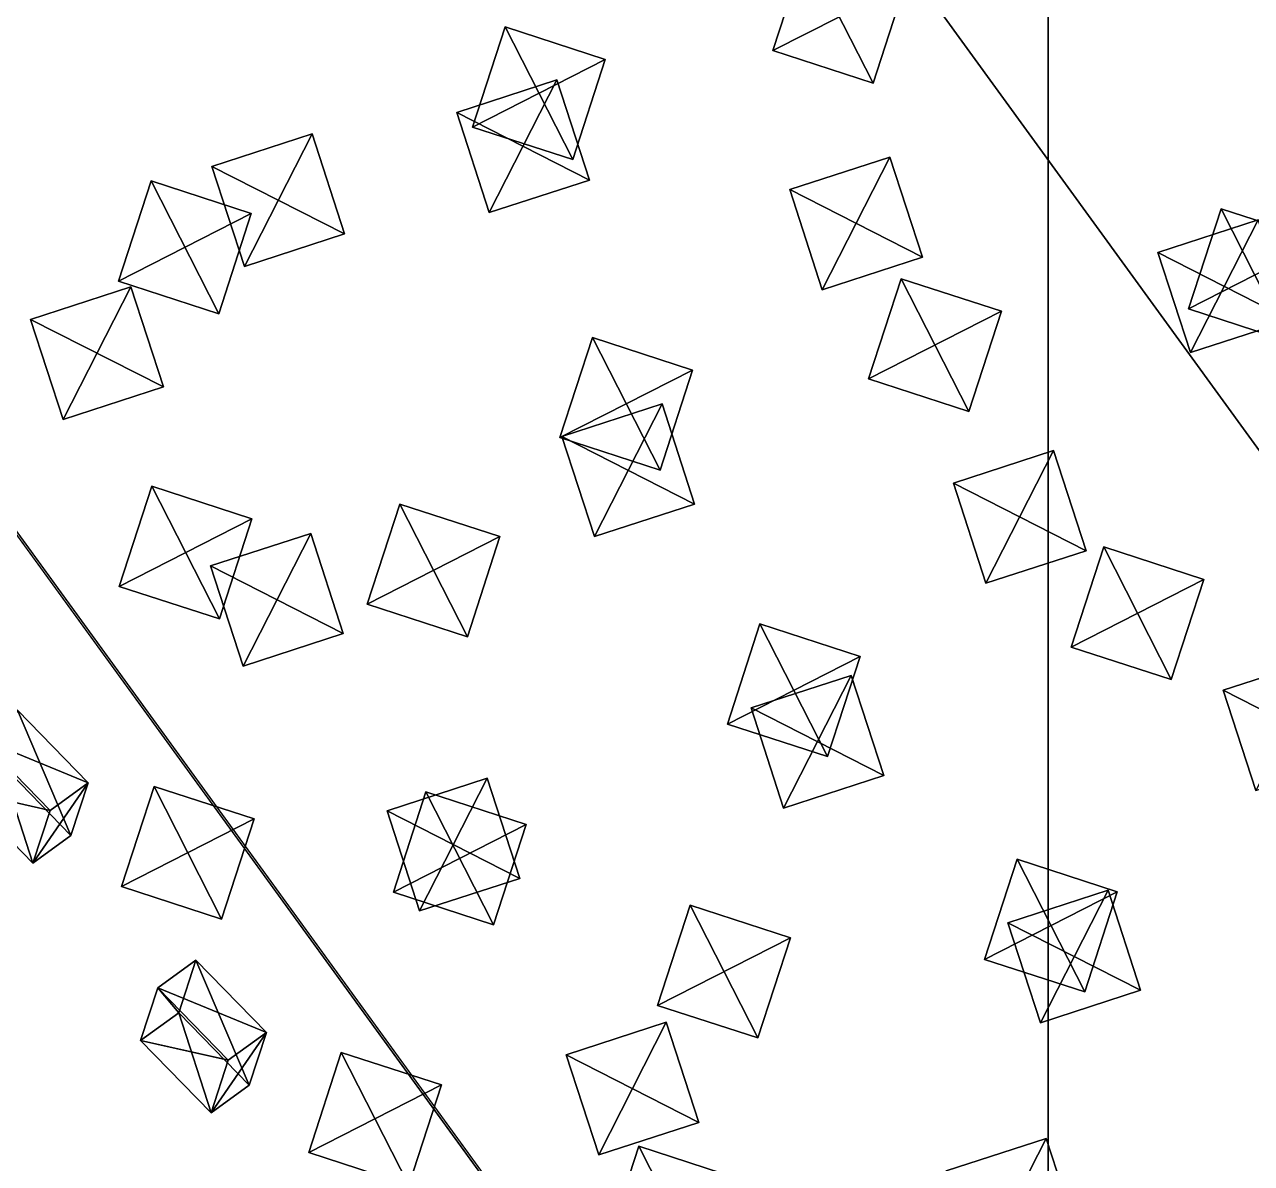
# Model space of a CAD drawing. Header units: metres. Extents: x -324 to 324, y -310 to 311.
# Drawn here: x -159 to -42.5, y -115.4 to -7.2 of the extents above; entities that cross this region are included whole.
import ezdxf

# ---------------------------------------------------------------- set-up
doc = ezdxf.new("R2010")
doc.units = ezdxf.units.M

msp = doc.modelspace()

# ---------------------------------------------------------------- linework, layer by layer
for p, q in [((-200, 4.172325e-05, -738), (-61.803432, -190.21129, -738)), ((-61.935295, -190.30717, -738.10077), (-200.13196, -0.09590149, -738.10077))]:
    msp.add_line(p, q)
for points in [[(-61.803432, -190.21129, -738), (-61.803387, 190.21132, -738), (-200, 4.172325e-05, -738), (-199.9999, 0.00014172326, -737.9999)], [(61.803394, -190.21127, -1262), (-161.80339, 117.5571, -1262), (61.803425, 190.21133, -1262), (61.803524, 190.21144, -1261.9999)], [(-61.803432, -190.21129, -738), (161.80342, 117.557045, -738), (-61.803387, 190.21132, -738), (-61.803288, 190.21143, -737.9999)], [(61.803394, -190.21127, -1262), (-161.8034, -117.557014, -1262), (-161.80339, 117.5571, -1262), (-161.80328, 117.5572, -1261.9999)], [(-61.803432, -190.21129, -738), (161.80338, -117.55707, -738), (161.80342, 117.557045, -738), (161.80353, 117.557144, -737.9999)], [(-61.935295, -190.30717, -738.10077), (-200.13196, -0.09590149, -738.10077), (-323.74664, -0.10168457, -938.09595), (-323.74655, -0.10158457, -938.0958)], [(-61.935295, -190.30717, -738.10077), (-323.74664, -0.10168457, -938.09595), (-261.94806, -190.31653, -1061.6997), (-261.94797, -190.31642, -1061.6996)], [(-87.95253, -9.689808, -1265.5), (-84.86236, -0.17924213, -1265.5), (-84.86236, -0.17924213, -1270.5), (-84.86226, -0.17914213, -1270.4999)], [(-84.86236, -0.17924213, -1265.5), (-87.95253, -9.689808, -1265.5), (-78.44196, -12.779978, -1265.5), (-78.441864, -12.779878, -1265.4999)], [(-87.95253, -9.689808, -1270.5), (-84.86236, -0.17924213, -1270.5), (-75.35179, -3.2694118, -1270.5), (-75.35169, -3.269312, -1270.4999)], [(-84.86236, -0.17924213, -1270.5), (-87.95253, -9.689808, -1270.5), (-87.95253, -9.689808, -1265.5), (-87.95243, -9.689708, -1265.4999)], [(-78.44196, -12.779978, -1265.5), (-75.35179, -3.2694123, -1265.5), (-84.86236, -0.17924213, -1265.5), (-84.86226, -0.17914213, -1265.4999)], [(-75.35179, -3.2694118, -1270.5), (-78.44196, -12.779978, -1270.5), (-87.95253, -9.689808, -1270.5), (-87.95243, -9.689708, -1270.4999)], [(-78.44196, -12.779978, -1270.5), (-75.35179, -3.2694118, -1270.5), (-75.35179, -3.2694123, -1265.5), (-75.35169, -3.2693124, -1265.4999)], [(-75.35179, -3.2694123, -1265.5), (-78.44196, -12.779978, -1265.5), (-78.44196, -12.779978, -1270.5), (-78.441864, -12.779878, -1270.4999)], [(-116.46346, -16.941889, -1265.5), (-113.37329, -7.4313226, -1265.5), (-113.37329, -7.4313226, -1270.5), (-113.37319, -7.4312224, -1270.4999)], [(-113.37329, -7.4313226, -1265.5), (-116.46346, -16.941889, -1265.5), (-106.952896, -20.032059, -1265.5), (-106.9528, -20.03196, -1265.4999)], [(-116.46346, -16.941889, -1270.5), (-113.37329, -7.4313226, -1270.5), (-103.862724, -10.521492, -1270.5), (-103.862625, -10.521392, -1270.4999)], [(-113.37329, -7.4313226, -1270.5), (-116.46346, -16.941889, -1270.5), (-116.46346, -16.941889, -1265.5), (-116.46336, -16.94179, -1265.4999)], [(-106.952896, -20.032059, -1265.5), (-103.862724, -10.521493, -1265.5), (-113.37329, -7.4313226, -1265.5), (-113.37319, -7.4312224, -1265.4999)], [(-103.862724, -10.521493, -1265.5), (-103.862724, -10.521492, -1270.5), (-113.37329, -7.4313226, -1270.5), (-113.37319, -7.4312224, -1270.4999)], [(-113.37329, -7.4313226, -1270.5), (-113.37329, -7.4313226, -1265.5), (-103.862724, -10.521493, -1265.5), (-103.862625, -10.521393, -1265.4999)], [(-78.44196, -12.779978, -1270.5), (-78.44196, -12.779978, -1265.5), (-87.95253, -9.689808, -1265.5), (-87.95243, -9.689708, -1265.4999)], [(-87.95253, -9.689808, -1265.5), (-87.95253, -9.689808, -1270.5), (-78.44196, -12.779978, -1270.5), (-78.441864, -12.779878, -1270.4999)], [(-103.862724, -10.521492, -1270.5), (-106.952896, -20.032059, -1270.5), (-116.46346, -16.941889, -1270.5), (-116.46336, -16.94179, -1270.4999)], [(-106.952896, -20.032059, -1270.5), (-103.862724, -10.521492, -1270.5), (-103.862724, -10.521493, -1265.5), (-103.862625, -10.521393, -1265.4999)], [(-103.862724, -10.521493, -1265.5), (-106.952896, -20.032059, -1265.5), (-106.952896, -20.032059, -1270.5), (-106.9528, -20.03196, -1270.4999)], [(-114.88713, -25.074184, -734.5), (-117.9773, -15.563618, -734.5), (-108.466736, -12.47345, -734.5), (-108.46664, -12.47335, -734.4999)], [(-117.9773, -15.563618, -734.5), (-117.9773, -15.563618, -729.5), (-108.466736, -12.47345, -729.5), (-108.46664, -12.47335, -729.4999)], [(-105.376564, -21.984016, -729.5), (-108.466736, -12.47345, -729.5), (-117.9773, -15.563618, -729.5), (-117.9772, -15.563518, -729.4999)], [(-108.466736, -12.47345, -729.5), (-108.466736, -12.47345, -734.5), (-117.9773, -15.563618, -734.5), (-117.9772, -15.563518, -734.4999)], [(-108.466736, -12.47345, -734.5), (-105.376564, -21.984016, -734.5), (-114.88713, -25.074184, -734.5), (-114.88703, -25.074085, -734.4999)], [(-105.376564, -21.984016, -734.5), (-108.466736, -12.47345, -734.5), (-108.466736, -12.47345, -729.5), (-108.46664, -12.47335, -729.4999)], [(-108.466736, -12.47345, -729.5), (-105.376564, -21.984016, -729.5), (-105.376564, -21.984016, -734.5), (-105.376465, -21.983917, -734.4999)], [(-114.88713, -25.074184, -729.5), (-117.9773, -15.563618, -729.5), (-117.9773, -15.563618, -734.5), (-117.9772, -15.563518, -734.4999)], [(-117.9773, -15.563618, -729.5), (-114.88713, -25.074184, -729.5), (-105.376564, -21.984016, -729.5), (-105.376465, -21.983917, -729.4999)], [(-117.9773, -15.563618, -734.5), (-114.88713, -25.074184, -734.5), (-114.88713, -25.074184, -729.5), (-114.88703, -25.074085, -729.4999)], [(-106.952896, -20.032059, -1270.5), (-106.952896, -20.032059, -1265.5), (-116.46346, -16.941889, -1265.5), (-116.46336, -16.94179, -1265.4999)], [(-116.46346, -16.941889, -1265.5), (-116.46346, -16.941889, -1270.5), (-106.952896, -20.032059, -1270.5), (-106.9528, -20.03196, -1270.4999)], [(-138.13382, -30.190712, -734.5), (-141.22398, -20.680145, -734.5), (-131.71341, -17.589977, -734.5), (-131.7133, -17.589878, -734.4999)], [(-141.22398, -20.680145, -734.5), (-141.22398, -20.680145, -729.5), (-131.71341, -17.589977, -729.5), (-131.7133, -17.589878, -729.4999)], [(-128.62325, -27.100544, -729.5), (-131.71341, -17.589977, -729.5), (-141.22398, -20.680145, -729.5), (-141.22388, -20.680046, -729.4999)], [(-131.71341, -17.589977, -729.5), (-131.71341, -17.589977, -734.5), (-141.22398, -20.680145, -734.5), (-141.22388, -20.680046, -734.4999)], [(-131.71341, -17.589977, -734.5), (-128.62325, -27.100544, -734.5), (-138.13382, -30.190712, -734.5), (-138.13371, -30.190613, -734.4999)], [(-128.62325, -27.100544, -734.5), (-131.71341, -17.589977, -734.5), (-131.71341, -17.589977, -729.5), (-131.7133, -17.589878, -729.4999)], [(-131.71341, -17.589977, -729.5), (-128.62325, -27.100544, -729.5), (-128.62325, -27.100544, -734.5), (-128.62314, -27.100445, -734.4999)], [(-83.26608, -32.398735, -734.5), (-86.356255, -22.88817, -734.5), (-76.84569, -19.798002, -734.5), (-76.84559, -19.797903, -734.4999)], [(-86.356255, -22.88817, -734.5), (-86.356255, -22.88817, -729.5), (-76.84569, -19.798002, -729.5), (-76.84559, -19.797903, -729.4999)], [(-73.755516, -29.308569, -729.5), (-76.84569, -19.798002, -729.5), (-86.356255, -22.88817, -729.5), (-86.356155, -22.888071, -729.4999)], [(-76.84569, -19.798002, -729.5), (-76.84569, -19.798002, -734.5), (-86.356255, -22.88817, -734.5), (-86.356155, -22.888071, -734.4999)], [(-76.84569, -19.798002, -734.5), (-73.755516, -29.308569, -734.5), (-83.26608, -32.398735, -734.5), (-83.26598, -32.398636, -734.4999)], [(-73.755516, -29.308569, -734.5), (-76.84569, -19.798002, -734.5), (-76.84569, -19.798002, -729.5), (-76.84559, -19.797903, -729.4999)], [(-76.84569, -19.798002, -729.5), (-73.755516, -29.308569, -729.5), (-73.755516, -29.308569, -734.5), (-73.75542, -29.30847, -734.4999)], [(-138.13382, -30.190712, -729.5), (-141.22398, -20.680145, -729.5), (-141.22398, -20.680145, -734.5), (-141.22388, -20.680046, -734.4999)], [(-141.22398, -20.680145, -729.5), (-138.13382, -30.190712, -729.5), (-128.62325, -27.100544, -729.5), (-128.62314, -27.100445, -729.4999)], [(-141.22398, -20.680145, -734.5), (-138.13382, -30.190712, -734.5), (-138.13382, -30.190712, -729.5), (-138.13371, -30.190613, -729.4999)], [(-150.08107, -31.577808, -1265.5), (-146.9909, -22.067244, -1265.5), (-146.9909, -22.067244, -1270.5), (-146.9908, -22.067144, -1270.4999)], [(-146.9909, -22.067244, -1265.5), (-150.08107, -31.577808, -1265.5), (-140.5705, -34.66798, -1265.5), (-140.57039, -34.66788, -1265.4999)], [(-150.08107, -31.577808, -1270.5), (-146.9909, -22.067244, -1270.5), (-137.48033, -25.157413, -1270.5), (-137.48022, -25.157314, -1270.4999)], [(-146.9909, -22.067244, -1270.5), (-150.08107, -31.577808, -1270.5), (-150.08107, -31.577808, -1265.5), (-150.08096, -31.57771, -1265.4999)], [(-140.5705, -34.66798, -1265.5), (-137.48033, -25.157413, -1265.5), (-146.9909, -22.067244, -1265.5), (-146.9908, -22.067144, -1265.4999)], [(-137.48033, -25.157413, -1265.5), (-137.48033, -25.157413, -1270.5), (-146.9909, -22.067244, -1270.5), (-146.9908, -22.067144, -1270.4999)], [(-146.9909, -22.067244, -1270.5), (-146.9909, -22.067244, -1265.5), (-137.48033, -25.157413, -1265.5), (-137.48022, -25.157314, -1265.4999)], [(-114.88713, -25.074184, -729.5), (-114.88713, -25.074184, -734.5), (-105.376564, -21.984016, -734.5), (-105.376465, -21.983917, -734.4999)], [(-105.376564, -21.984016, -734.5), (-105.376564, -21.984016, -729.5), (-114.88713, -25.074184, -729.5), (-114.88703, -25.074085, -729.4999)], [(-83.26608, -32.398735, -729.5), (-86.356255, -22.88817, -729.5), (-86.356255, -22.88817, -734.5), (-86.356155, -22.888071, -734.4999)], [(-86.356255, -22.88817, -729.5), (-83.26608, -32.398735, -729.5), (-73.755516, -29.308569, -729.5), (-73.75542, -29.30847, -729.4999)], [(-86.356255, -22.88817, -734.5), (-83.26608, -32.398735, -734.5), (-83.26608, -32.398735, -729.5), (-83.26598, -32.398636, -729.4999)], [(-137.48033, -25.157413, -1270.5), (-140.5705, -34.66798, -1270.5), (-150.08107, -31.577808, -1270.5), (-150.08096, -31.57771, -1270.4999)], [(-140.5705, -34.66798, -1270.5), (-137.48033, -25.157413, -1270.5), (-137.48033, -25.157413, -1265.5), (-137.48022, -25.157314, -1265.4999)], [(-137.48033, -25.157413, -1265.5), (-140.5705, -34.66798, -1265.5), (-140.5705, -34.66798, -1270.5), (-140.57039, -34.66788, -1270.4999)], [(-48.48407, -34.210354, -1265.5), (-45.393898, -24.69979, -1265.5), (-45.393898, -24.69979, -1270.5), (-45.3938, -24.69969, -1270.4999)], [(-45.393898, -24.69979, -1265.5), (-48.48407, -34.210354, -1265.5), (-38.973503, -37.300526, -1265.5), (-38.973404, -37.300426, -1265.4999)], [(-48.48407, -34.210354, -1270.5), (-45.393898, -24.69979, -1270.5), (-35.88333, -27.789959, -1270.5), (-35.883232, -27.78986, -1270.4999)], [(-45.393898, -24.69979, -1270.5), (-48.48407, -34.210354, -1270.5), (-48.48407, -34.210354, -1265.5), (-48.48397, -34.210255, -1265.4999)], [(-38.973503, -37.300526, -1265.5), (-35.88333, -27.789959, -1265.5), (-45.393898, -24.69979, -1265.5), (-45.3938, -24.69969, -1265.4999)], [(-35.88333, -27.789959, -1265.5), (-35.88333, -27.789959, -1270.5), (-45.393898, -24.69979, -1270.5), (-45.3938, -24.69969, -1270.4999)], [(-45.393898, -24.69979, -1270.5), (-45.393898, -24.69979, -1265.5), (-35.88333, -27.789959, -1265.5), (-35.883232, -27.78986, -1265.4999)], [(-48.29604, -38.36437, -734.5), (-51.386208, -28.853804, -734.5), (-41.875645, -25.763636, -734.5), (-41.875546, -25.763536, -734.4999)], [(-51.386208, -28.853804, -734.5), (-51.386208, -28.853804, -729.5), (-41.875645, -25.763636, -729.5), (-41.875546, -25.763536, -729.4999)], [(-38.785477, -35.2742, -729.5), (-41.875645, -25.763636, -729.5), (-51.386208, -28.853804, -729.5), (-51.38611, -28.853704, -729.4999)], [(-41.875645, -25.763636, -729.5), (-41.875645, -25.763636, -734.5), (-51.386208, -28.853804, -734.5), (-51.38611, -28.853704, -734.4999)], [(-41.875645, -25.763636, -734.5), (-38.785477, -35.2742, -734.5), (-48.29604, -38.36437, -734.5), (-48.29594, -38.36427, -734.4999)], [(-138.13382, -30.190712, -729.5), (-138.13382, -30.190712, -734.5), (-128.62325, -27.100544, -734.5), (-128.62314, -27.100445, -734.4999)], [(-128.62325, -27.100544, -734.5), (-128.62325, -27.100544, -729.5), (-138.13382, -30.190712, -729.5), (-138.13371, -30.190613, -729.4999)], [(-35.88333, -27.789959, -1270.5), (-38.973503, -37.300526, -1270.5), (-48.48407, -34.210354, -1270.5), (-48.48397, -34.210255, -1270.4999)], [(-48.29604, -38.36437, -729.5), (-51.386208, -28.853804, -729.5), (-51.386208, -28.853804, -734.5), (-51.38611, -28.853704, -734.4999)], [(-51.386208, -28.853804, -729.5), (-48.29604, -38.36437, -729.5), (-38.785477, -35.2742, -729.5), (-38.785378, -35.2741, -729.4999)], [(-51.386208, -28.853804, -734.5), (-48.29604, -38.36437, -734.5), (-48.29604, -38.36437, -729.5), (-48.29594, -38.36427, -729.4999)], [(-83.26608, -32.398735, -729.5), (-83.26608, -32.398735, -734.5), (-73.755516, -29.308569, -734.5), (-73.75542, -29.30847, -734.4999)], [(-73.755516, -29.308569, -734.5), (-73.755516, -29.308569, -729.5), (-83.26608, -32.398735, -729.5), (-83.26598, -32.398636, -729.4999)], [(-78.85623, -40.8577, -1265.5), (-75.76606, -31.347136, -1265.5), (-75.76606, -31.347136, -1270.5), (-75.76596, -31.347036, -1270.4999)], [(-75.76606, -31.347136, -1265.5), (-78.85623, -40.8577, -1265.5), (-69.345665, -43.947872, -1265.5), (-69.345566, -43.947773, -1265.4999)], [(-78.85623, -40.8577, -1270.5), (-75.76606, -31.347136, -1270.5), (-66.25549, -34.437305, -1270.5), (-66.255394, -34.437206, -1270.4999)], [(-75.76606, -31.347136, -1270.5), (-78.85623, -40.8577, -1270.5), (-78.85623, -40.8577, -1265.5), (-78.85613, -40.8576, -1265.4999)], [(-69.345665, -43.947872, -1265.5), (-66.25549, -34.437305, -1265.5), (-75.76606, -31.347136, -1265.5), (-75.76596, -31.347036, -1265.4999)], [(-66.25549, -34.437305, -1265.5), (-66.25549, -34.437305, -1270.5), (-75.76606, -31.347136, -1270.5), (-75.76596, -31.347036, -1270.4999)], [(-75.76606, -31.347136, -1270.5), (-75.76606, -31.347136, -1265.5), (-66.25549, -34.437305, -1265.5), (-66.255394, -34.437206, -1265.4999)], [(-155.34462, -44.717625, -734.5), (-158.43478, -35.20706, -734.5), (-148.92421, -32.116894, -734.5), (-148.9241, -32.116795, -734.4999)], [(-158.43478, -35.20706, -734.5), (-158.43478, -35.20706, -729.5), (-148.92421, -32.116894, -729.5), (-148.9241, -32.116795, -729.4999)], [(-145.83405, -41.627457, -729.5), (-148.92421, -32.116894, -729.5), (-158.43478, -35.20706, -729.5), (-158.43468, -35.206963, -729.4999)], [(-148.92421, -32.116894, -729.5), (-148.92421, -32.116894, -734.5), (-158.43478, -35.20706, -734.5), (-158.43468, -35.206963, -734.4999)], [(-148.92421, -32.116894, -734.5), (-145.83405, -41.627457, -734.5), (-155.34462, -44.717625, -734.5), (-155.34451, -44.717525, -734.4999)], [(-140.5705, -34.66798, -1270.5), (-140.5705, -34.66798, -1265.5), (-150.08107, -31.577808, -1265.5), (-150.08096, -31.57771, -1265.4999)], [(-150.08107, -31.577808, -1265.5), (-150.08107, -31.577808, -1270.5), (-140.5705, -34.66798, -1270.5), (-140.57039, -34.66788, -1270.4999)], [(-145.83405, -41.627457, -734.5), (-148.92421, -32.116894, -734.5), (-148.92421, -32.116894, -729.5), (-148.9241, -32.116795, -729.4999)], [(-148.92421, -32.116894, -729.5), (-145.83405, -41.627457, -729.5), (-145.83405, -41.627457, -734.5), (-145.83394, -41.627357, -734.4999)], [(-66.25549, -34.437305, -1270.5), (-69.345665, -43.947872, -1270.5), (-78.85623, -40.8577, -1270.5), (-78.85613, -40.8576, -1270.4999)], [(-69.345665, -43.947872, -1270.5), (-66.25549, -34.437305, -1270.5), (-66.25549, -34.437305, -1265.5), (-66.255394, -34.437206, -1265.4999)], [(-66.25549, -34.437305, -1265.5), (-69.345665, -43.947872, -1265.5), (-69.345665, -43.947872, -1270.5), (-69.345566, -43.947773, -1270.4999)], [(-38.973503, -37.300526, -1270.5), (-38.973503, -37.300526, -1265.5), (-48.48407, -34.210354, -1265.5), (-48.48397, -34.210255, -1265.4999)], [(-48.48407, -34.210354, -1265.5), (-48.48407, -34.210354, -1270.5), (-38.973503, -37.300526, -1270.5), (-38.973404, -37.300426, -1270.4999)], [(-155.34462, -44.717625, -729.5), (-158.43478, -35.20706, -729.5), (-158.43478, -35.20706, -734.5), (-158.43468, -35.206963, -734.4999)], [(-158.43478, -35.20706, -729.5), (-155.34462, -44.717625, -729.5), (-145.83405, -41.627457, -729.5), (-145.83394, -41.627357, -729.4999)], [(-158.43478, -35.20706, -734.5), (-155.34462, -44.717625, -734.5), (-155.34462, -44.717625, -729.5), (-155.34451, -44.717525, -729.4999)], [(-48.29604, -38.36437, -729.5), (-48.29604, -38.36437, -734.5), (-38.785477, -35.2742, -734.5), (-38.785378, -35.2741, -734.4999)], [(-38.785477, -35.2742, -734.5), (-38.785477, -35.2742, -729.5), (-48.29604, -38.36437, -729.5), (-48.29594, -38.36427, -729.4999)], [(-108.17789, -46.438454, -1265.5), (-105.087715, -36.927887, -1265.5), (-105.087715, -36.927887, -1270.5), (-105.087616, -36.927788, -1270.4999)], [(-105.087715, -36.927887, -1265.5), (-108.17789, -46.438454, -1265.5), (-98.66732, -49.528625, -1265.5), (-98.66722, -49.528526, -1265.4999)], [(-108.17789, -46.438454, -1270.5), (-105.087715, -36.927887, -1270.5), (-95.57715, -40.01806, -1270.5), (-95.57705, -40.01796, -1270.4999)], [(-105.087715, -36.927887, -1270.5), (-108.17789, -46.438454, -1270.5), (-108.17789, -46.438454, -1265.5), (-108.17779, -46.438354, -1265.4999)], [(-98.66732, -49.528625, -1265.5), (-95.57715, -40.01806, -1265.5), (-105.087715, -36.927887, -1265.5), (-105.087616, -36.927788, -1265.4999)], [(-95.57715, -40.01806, -1265.5), (-95.57715, -40.01806, -1270.5), (-105.087715, -36.927887, -1270.5), (-105.087616, -36.927788, -1270.4999)], [(-105.087715, -36.927887, -1270.5), (-105.087715, -36.927887, -1265.5), (-95.57715, -40.01806, -1265.5), (-95.57705, -40.01796, -1265.4999)], [(-95.57715, -40.01806, -1270.5), (-98.66732, -49.528625, -1270.5), (-108.17789, -46.438454, -1270.5), (-108.17779, -46.438354, -1270.4999)], [(-98.66732, -49.528625, -1270.5), (-95.57715, -40.01806, -1270.5), (-95.57715, -40.01806, -1265.5), (-95.57705, -40.01796, -1265.4999)], [(-95.57715, -40.01806, -1265.5), (-98.66732, -49.528625, -1265.5), (-98.66732, -49.528625, -1270.5), (-98.66722, -49.528526, -1270.4999)], [(-155.34462, -44.717625, -729.5), (-155.34462, -44.717625, -734.5), (-145.83405, -41.627457, -734.5), (-145.83394, -41.627357, -734.4999)], [(-145.83405, -41.627457, -734.5), (-145.83405, -41.627457, -729.5), (-155.34462, -44.717625, -729.5), (-155.34451, -44.717525, -729.4999)], [(-69.345665, -43.947872, -1270.5), (-69.345665, -43.947872, -1265.5), (-78.85623, -40.8577, -1265.5), (-78.85613, -40.8576, -1265.4999)], [(-78.85623, -40.8577, -1265.5), (-78.85623, -40.8577, -1270.5), (-69.345665, -43.947872, -1270.5), (-69.345566, -43.947773, -1270.4999)], [(-104.892914, -55.83325, -734.5), (-107.983086, -46.322685, -734.5), (-98.47252, -43.232517, -734.5), (-98.47242, -43.232418, -734.4999)], [(-107.983086, -46.322685, -734.5), (-107.983086, -46.322685, -729.5), (-98.47252, -43.232517, -729.5), (-98.47242, -43.232418, -729.4999)], [(-95.38235, -52.74308, -729.5), (-98.47252, -43.232517, -729.5), (-107.983086, -46.322685, -729.5), (-107.98299, -46.322586, -729.4999)], [(-98.47252, -43.232517, -729.5), (-98.47252, -43.232517, -734.5), (-107.983086, -46.322685, -734.5), (-107.98299, -46.322586, -734.4999)], [(-98.47252, -43.232517, -734.5), (-95.38235, -52.74308, -734.5), (-104.892914, -55.83325, -734.5), (-104.892815, -55.83315, -734.4999)], [(-95.38235, -52.74308, -734.5), (-98.47252, -43.232517, -734.5), (-98.47252, -43.232517, -729.5), (-98.47242, -43.232418, -729.4999)], [(-98.47252, -43.232517, -729.5), (-95.38235, -52.74308, -729.5), (-95.38235, -52.74308, -734.5), (-95.38225, -52.74298, -734.4999)], [(-98.66732, -49.528625, -1270.5), (-98.66732, -49.528625, -1265.5), (-108.17789, -46.438454, -1265.5), (-108.17779, -46.438354, -1265.4999)], [(-108.17789, -46.438454, -1265.5), (-108.17789, -46.438454, -1270.5), (-98.66732, -49.528625, -1270.5), (-98.66722, -49.528526, -1270.4999)], [(-104.892914, -55.83325, -729.5), (-107.983086, -46.322685, -729.5), (-107.983086, -46.322685, -734.5), (-107.98299, -46.322586, -734.4999)], [(-107.983086, -46.322685, -729.5), (-104.892914, -55.83325, -729.5), (-95.38235, -52.74308, -729.5), (-95.38225, -52.74298, -729.4999)], [(-107.983086, -46.322685, -734.5), (-104.892914, -55.83325, -734.5), (-104.892914, -55.83325, -729.5), (-104.892815, -55.83315, -729.4999)], [(-67.71261, -60.268482, -734.5), (-70.80278, -50.75792, -734.5), (-61.292213, -47.66775, -734.5), (-61.292114, -47.667652, -734.4999)], [(-70.80278, -50.75792, -734.5), (-70.80278, -50.75792, -729.5), (-61.292213, -47.66775, -729.5), (-61.292114, -47.667652, -729.4999)], [(-58.202045, -57.178314, -729.5), (-61.292213, -47.66775, -729.5), (-70.80278, -50.75792, -729.5), (-70.80268, -50.75782, -729.4999)], [(-61.292213, -47.66775, -729.5), (-61.292213, -47.66775, -734.5), (-70.80278, -50.75792, -734.5), (-70.80268, -50.75782, -734.4999)], [(-61.292213, -47.66775, -734.5), (-58.202045, -57.178314, -734.5), (-67.71261, -60.268482, -734.5), (-67.71251, -60.268383, -734.4999)], [(-58.202045, -57.178314, -734.5), (-61.292213, -47.66775, -734.5), (-61.292213, -47.66775, -729.5), (-61.292114, -47.667652, -729.4999)], [(-61.292213, -47.66775, -729.5), (-58.202045, -57.178314, -729.5), (-58.202045, -57.178314, -734.5), (-58.201946, -57.178215, -734.4999)], [(-150.02388, -60.56681, -1265.5), (-146.93372, -51.056244, -1265.5), (-146.93372, -51.056244, -1270.5), (-146.93361, -51.056145, -1270.4999)], [(-146.93372, -51.056244, -1265.5), (-150.02388, -60.56681, -1265.5), (-140.5133, -63.656982, -1265.5), (-140.5132, -63.656883, -1265.4999)], [(-150.02388, -60.56681, -1270.5), (-146.93372, -51.056244, -1270.5), (-137.42314, -54.146416, -1270.5), (-137.42303, -54.146317, -1270.4999)], [(-146.93372, -51.056244, -1270.5), (-150.02388, -60.56681, -1270.5), (-150.02388, -60.56681, -1265.5), (-150.02377, -60.56671, -1265.4999)], [(-140.5133, -63.656982, -1265.5), (-137.42314, -54.146416, -1265.5), (-146.93372, -51.056244, -1265.5), (-146.93361, -51.056145, -1265.4999)], [(-137.42314, -54.146416, -1265.5), (-137.42314, -54.146416, -1270.5), (-146.93372, -51.056244, -1270.5), (-146.93361, -51.056145, -1270.4999)], [(-146.93372, -51.056244, -1270.5), (-146.93372, -51.056244, -1265.5), (-137.42314, -54.146416, -1265.5), (-137.42303, -54.146317, -1265.4999)], [(-67.71261, -60.268482, -729.5), (-70.80278, -50.75792, -729.5), (-70.80278, -50.75792, -734.5), (-70.80268, -50.75782, -734.4999)], [(-70.80278, -50.75792, -729.5), (-67.71261, -60.268482, -729.5), (-58.202045, -57.178314, -729.5), (-58.201946, -57.178215, -729.4999)], [(-70.80278, -50.75792, -734.5), (-67.71261, -60.268482, -734.5), (-67.71261, -60.268482, -729.5), (-67.71251, -60.268383, -729.4999)], [(-126.47746, -62.26097, -1265.5), (-123.38729, -52.750404, -1265.5), (-123.38729, -52.750404, -1270.5), (-123.38719, -52.750305, -1270.4999)], [(-123.38729, -52.750404, -1265.5), (-126.47746, -62.26097, -1265.5), (-116.966896, -65.35114, -1265.5), (-116.9668, -65.35104, -1265.4999)], [(-126.47746, -62.26097, -1270.5), (-123.38729, -52.750404, -1270.5), (-113.876724, -55.840576, -1270.5), (-113.876625, -55.840477, -1270.4999)], [(-123.38729, -52.750404, -1270.5), (-126.47746, -62.26097, -1270.5), (-126.47746, -62.26097, -1265.5), (-126.47736, -62.26087, -1265.4999)], [(-116.966896, -65.35114, -1265.5), (-113.876724, -55.840576, -1265.5), (-123.38729, -52.750404, -1265.5), (-123.38719, -52.750305, -1265.4999)], [(-113.876724, -55.840576, -1265.5), (-113.876724, -55.840576, -1270.5), (-123.38729, -52.750404, -1270.5), (-123.38719, -52.750305, -1270.4999)], [(-123.38729, -52.750404, -1270.5), (-123.38729, -52.750404, -1265.5), (-113.876724, -55.840576, -1265.5), (-113.876625, -55.840477, -1265.4999)], [(-104.892914, -55.83325, -729.5), (-104.892914, -55.83325, -734.5), (-95.38235, -52.74308, -734.5), (-95.38225, -52.74298, -734.4999)], [(-95.38235, -52.74308, -734.5), (-95.38235, -52.74308, -729.5), (-104.892914, -55.83325, -729.5), (-104.892815, -55.83315, -729.4999)], [(-137.42314, -54.146416, -1270.5), (-140.5133, -63.656982, -1270.5), (-150.02388, -60.56681, -1270.5), (-150.02377, -60.56671, -1270.4999)], [(-140.5133, -63.656982, -1270.5), (-137.42314, -54.146416, -1270.5), (-137.42314, -54.146416, -1265.5), (-137.42303, -54.146317, -1265.4999)], [(-137.42314, -54.146416, -1265.5), (-140.5133, -63.656982, -1265.5), (-140.5133, -63.656982, -1270.5), (-140.5132, -63.656883, -1270.4999)], [(-138.25903, -68.13661, -734.5), (-141.3492, -58.626045, -734.5), (-131.83862, -55.535877, -734.5), (-131.83852, -55.535778, -734.4999)], [(-141.3492, -58.626045, -734.5), (-141.3492, -58.626045, -729.5), (-131.83862, -55.535877, -729.5), (-131.83852, -55.535778, -729.4999)], [(-128.74846, -65.04644, -729.5), (-131.83862, -55.535877, -729.5), (-141.3492, -58.626045, -729.5), (-141.34909, -58.625946, -729.4999)], [(-131.83862, -55.535877, -729.5), (-131.83862, -55.535877, -734.5), (-141.3492, -58.626045, -734.5), (-141.34909, -58.625946, -734.4999)], [(-131.83862, -55.535877, -734.5), (-128.74846, -65.04644, -734.5), (-138.25903, -68.13661, -734.5), (-138.25893, -68.13651, -734.4999)], [(-128.74846, -65.04644, -734.5), (-131.83862, -55.535877, -734.5), (-131.83862, -55.535877, -729.5), (-131.83852, -55.535778, -729.4999)], [(-131.83862, -55.535877, -729.5), (-128.74846, -65.04644, -729.5), (-128.74846, -65.04644, -734.5), (-128.74835, -65.04634, -734.4999)], [(-113.876724, -55.840576, -1270.5), (-116.966896, -65.35114, -1270.5), (-126.47746, -62.26097, -1270.5), (-126.47736, -62.26087, -1270.4999)], [(-116.966896, -65.35114, -1270.5), (-113.876724, -55.840576, -1270.5), (-113.876724, -55.840576, -1265.5), (-113.876625, -55.840477, -1265.4999)], [(-113.876724, -55.840576, -1265.5), (-116.966896, -65.35114, -1265.5), (-116.966896, -65.35114, -1270.5), (-116.9668, -65.35104, -1270.4999)], [(-59.62429, -66.32988, -1265.5), (-56.53412, -56.819313, -1265.5), (-56.53412, -56.819313, -1270.5), (-56.53402, -56.819214, -1270.4999)], [(-56.53412, -56.819313, -1265.5), (-59.62429, -66.32988, -1265.5), (-50.113724, -69.42005, -1265.5), (-50.113625, -69.41995, -1265.4999)], [(-59.62429, -66.32988, -1270.5), (-56.53412, -56.819313, -1270.5), (-47.023552, -59.909485, -1270.5), (-47.023453, -59.909386, -1270.4999)], [(-56.53412, -56.819313, -1270.5), (-59.62429, -66.32988, -1270.5), (-59.62429, -66.32988, -1265.5), (-59.62419, -66.32978, -1265.4999)], [(-50.113724, -69.42005, -1265.5), (-47.023552, -59.909485, -1265.5), (-56.53412, -56.819313, -1265.5), (-56.53402, -56.819214, -1265.4999)], [(-47.023552, -59.909485, -1265.5), (-47.023552, -59.909485, -1270.5), (-56.53412, -56.819313, -1270.5), (-56.53402, -56.819214, -1270.4999)], [(-56.53412, -56.819313, -1270.5), (-56.53412, -56.819313, -1265.5), (-47.023552, -59.909485, -1265.5), (-47.023453, -59.909386, -1265.4999)], [(-67.71261, -60.268482, -729.5), (-67.71261, -60.268482, -734.5), (-58.202045, -57.178314, -734.5), (-58.201946, -57.178215, -734.4999)], [(-58.202045, -57.178314, -734.5), (-58.202045, -57.178314, -729.5), (-67.71261, -60.268482, -729.5), (-67.71251, -60.268383, -729.4999)], [(-138.25903, -68.13661, -729.5), (-141.3492, -58.626045, -729.5), (-141.3492, -58.626045, -734.5), (-141.34909, -58.625946, -734.4999)], [(-141.3492, -58.626045, -729.5), (-138.25903, -68.13661, -729.5), (-128.74846, -65.04644, -729.5), (-128.74835, -65.04634, -729.4999)], [(-141.3492, -58.626045, -734.5), (-138.25903, -68.13661, -734.5), (-138.25903, -68.13661, -729.5), (-138.25893, -68.13651, -729.4999)], [(-140.5133, -63.656982, -1270.5), (-140.5133, -63.656982, -1265.5), (-150.02388, -60.56681, -1265.5), (-150.02377, -60.56671, -1265.4999)], [(-150.02388, -60.56681, -1265.5), (-150.02388, -60.56681, -1270.5), (-140.5133, -63.656982, -1270.5), (-140.5132, -63.656883, -1270.4999)], [(-47.023552, -59.909485, -1270.5), (-50.113724, -69.42005, -1270.5), (-59.62429, -66.32988, -1270.5), (-59.62419, -66.32978, -1270.4999)], [(-50.113724, -69.42005, -1270.5), (-47.023552, -59.909485, -1270.5), (-47.023552, -59.909485, -1265.5), (-47.023453, -59.909386, -1265.4999)], [(-47.023552, -59.909485, -1265.5), (-50.113724, -69.42005, -1265.5), (-50.113724, -69.42005, -1270.5), (-50.113625, -69.41995, -1270.4999)], [(-116.966896, -65.35114, -1270.5), (-116.966896, -65.35114, -1265.5), (-126.47746, -62.26097, -1265.5), (-126.47736, -62.26087, -1265.4999)], [(-126.47746, -62.26097, -1265.5), (-126.47746, -62.26097, -1270.5), (-116.966896, -65.35114, -1270.5), (-116.9668, -65.35104, -1270.4999)], [(-138.25903, -68.13661, -729.5), (-138.25903, -68.13661, -734.5), (-128.74846, -65.04644, -734.5), (-128.74835, -65.04634, -734.4999)], [(-128.74846, -65.04644, -734.5), (-128.74846, -65.04644, -729.5), (-138.25903, -68.13661, -729.5), (-138.25893, -68.13651, -729.4999)], [(-92.271454, -73.64595, -1265.5), (-89.18128, -64.13538, -1265.5), (-89.18128, -64.13538, -1270.5), (-89.18118, -64.135284, -1270.4999)], [(-89.18128, -64.13538, -1265.5), (-92.271454, -73.64595, -1265.5), (-82.76089, -76.73612, -1265.5), (-82.76079, -76.73602, -1265.4999)], [(-92.271454, -73.64595, -1270.5), (-89.18128, -64.13538, -1270.5), (-79.670715, -67.225555, -1270.5), (-79.670616, -67.22546, -1270.4999)], [(-89.18128, -64.13538, -1270.5), (-92.271454, -73.64595, -1270.5), (-92.271454, -73.64595, -1265.5), (-92.271355, -73.64585, -1265.4999)], [(-82.76089, -76.73612, -1265.5), (-79.670715, -67.225555, -1265.5), (-89.18128, -64.13538, -1265.5), (-89.18118, -64.135284, -1265.4999)], [(-79.670715, -67.225555, -1265.5), (-79.670715, -67.225555, -1270.5), (-89.18128, -64.13538, -1270.5), (-89.18118, -64.135284, -1270.4999)], [(-89.18128, -64.13538, -1270.5), (-89.18128, -64.13538, -1265.5), (-79.670715, -67.225555, -1265.5), (-79.670616, -67.22546, -1265.4999)], [(-50.113724, -69.42005, -1270.5), (-50.113724, -69.42005, -1265.5), (-59.62429, -66.32988, -1265.5), (-59.62419, -66.32978, -1265.4999)], [(-59.62429, -66.32988, -1265.5), (-59.62429, -66.32988, -1270.5), (-50.113724, -69.42005, -1270.5), (-50.113625, -69.41995, -1270.4999)], [(-79.670715, -67.225555, -1270.5), (-82.76089, -76.73612, -1270.5), (-92.271454, -73.64595, -1270.5), (-92.271355, -73.64585, -1270.4999)], [(-82.76089, -76.73612, -1270.5), (-79.670715, -67.225555, -1270.5), (-79.670715, -67.225555, -1265.5), (-79.670616, -67.22546, -1265.4999)], [(-79.670715, -67.225555, -1265.5), (-82.76089, -76.73612, -1265.5), (-82.76089, -76.73612, -1270.5), (-82.76079, -76.73602, -1270.4999)], [(-42.09719, -79.94125, -734.5), (-45.18736, -70.43069, -734.5), (-35.676796, -67.340515, -734.5), (-35.676697, -67.340416, -734.4999)], [(-45.18736, -70.43069, -734.5), (-45.18736, -70.43069, -729.5), (-35.676796, -67.340515, -729.5), (-35.676697, -67.340416, -729.4999)], [(-32.586628, -76.85108, -729.5), (-35.676796, -67.340515, -729.5), (-45.18736, -70.43069, -729.5), (-45.18726, -70.43059, -729.4999)], [(-35.676796, -67.340515, -729.5), (-35.676796, -67.340515, -734.5), (-45.18736, -70.43069, -734.5), (-45.18726, -70.43059, -734.4999)], [(-86.92957, -81.62037, -734.5), (-90.019745, -72.1098, -734.5), (-80.50918, -69.01963, -734.5), (-80.50908, -69.01953, -734.4999)], [(-90.019745, -72.1098, -734.5), (-90.019745, -72.1098, -729.5), (-80.50918, -69.01963, -729.5), (-80.50908, -69.01953, -729.4999)], [(-77.41901, -78.5302, -729.5), (-80.50918, -69.01963, -729.5), (-90.019745, -72.1098, -729.5), (-90.019646, -72.1097, -729.4999)], [(-80.50918, -69.01963, -729.5), (-80.50918, -69.01963, -734.5), (-90.019745, -72.1098, -734.5), (-90.019646, -72.1097, -734.4999)], [(-80.50918, -69.01963, -734.5), (-77.41901, -78.5302, -734.5), (-86.92957, -81.62037, -734.5), (-86.929474, -81.62027, -734.4999)], [(-77.41901, -78.5302, -734.5), (-80.50918, -69.01963, -734.5), (-80.50918, -69.01963, -729.5), (-80.50908, -69.01953, -729.4999)], [(-80.50918, -69.01963, -729.5), (-77.41901, -78.5302, -729.5), (-77.41901, -78.5302, -734.5), (-77.41891, -78.5301, -734.4999)], [(-42.09719, -79.94125, -729.5), (-45.18736, -70.43069, -729.5), (-45.18736, -70.43069, -734.5), (-45.18726, -70.43059, -734.4999)], [(-45.18736, -70.43069, -729.5), (-42.09719, -79.94125, -729.5), (-32.586628, -76.85108, -729.5), (-32.58653, -76.85098, -729.4999)], [(-45.18736, -70.43069, -734.5), (-42.09719, -79.94125, -734.5), (-42.09719, -79.94125, -729.5), (-42.09709, -79.941154, -729.4999)], [(-86.92957, -81.62037, -729.5), (-90.019745, -72.1098, -729.5), (-90.019745, -72.1098, -734.5), (-90.019646, -72.1097, -734.4999)], [(-90.019745, -72.1098, -729.5), (-86.92957, -81.62037, -729.5), (-77.41901, -78.5302, -729.5), (-77.41891, -78.5301, -729.4999)], [(-90.019745, -72.1098, -734.5), (-86.92957, -81.62037, -734.5), (-86.92957, -81.62037, -729.5), (-86.929474, -81.62027, -729.4999)], [(-152.98038, -79.21817, -746.9942), (-159.6887, -72.33634, -749.7581), (-163.30664, -74.964935, -747.5218), (-163.30653, -74.964836, -747.52167)], [(-154.60532, -84.218414, -755.50055), (-161.31363, -77.336586, -758.2644), (-159.6887, -72.33634, -749.7581), (-159.6886, -72.33624, -749.758)], [(-159.6887, -72.33634, -749.7581), (-152.98038, -79.21817, -746.9942), (-154.60532, -84.218414, -755.50055), (-154.60521, -84.218315, -755.5004)], [(-82.76089, -76.73612, -1270.5), (-82.76089, -76.73612, -1265.5), (-92.271454, -73.64595, -1265.5), (-92.271355, -73.64585, -1265.4999)], [(-92.271454, -73.64595, -1265.5), (-92.271454, -73.64595, -1270.5), (-82.76089, -76.73612, -1270.5), (-82.76079, -76.73602, -1270.4999)], [(-156.59833, -81.84676, -744.75793), (-163.30664, -74.964935, -747.5218), (-164.93158, -79.96518, -756.02814), (-164.93147, -79.96508, -756.028)], [(-163.30664, -74.964935, -747.5218), (-156.59833, -81.84676, -744.75793), (-152.98038, -79.21817, -746.9942), (-152.98027, -79.21807, -746.9941)], [(-158.22325, -86.84701, -753.2642), (-164.93158, -79.96518, -756.02814), (-161.31363, -77.336586, -758.2644), (-161.31352, -77.33649, -758.2643)], [(-161.31363, -77.336586, -758.2644), (-154.60532, -84.218414, -755.50055), (-158.22325, -86.84701, -753.2642), (-158.22314, -86.84691, -753.2641)], [(-158.22325, -86.84701, -753.2642), (-154.60532, -84.218414, -755.50055), (-152.98038, -79.21817, -746.9942), (-152.98027, -79.21807, -746.9941)], [(-152.98038, -79.21817, -746.9942), (-156.59833, -81.84676, -744.75793), (-158.22325, -86.84701, -753.2642), (-158.22314, -86.84691, -753.2641)], [(-121.4979, -91.39026, -734.5), (-124.58807, -81.87969, -734.5), (-115.07751, -78.78952, -734.5), (-115.07741, -78.78942, -734.4999)], [(-124.58807, -81.87969, -734.5), (-124.58807, -81.87969, -729.5), (-115.07751, -78.78952, -729.5), (-115.07741, -78.78942, -729.4999)], [(-111.987335, -88.30009, -729.5), (-115.07751, -78.78952, -729.5), (-124.58807, -81.87969, -729.5), (-124.587975, -81.87959, -729.4999)], [(-115.07751, -78.78952, -729.5), (-115.07751, -78.78952, -734.5), (-124.58807, -81.87969, -734.5), (-124.587975, -81.87959, -734.4999)], [(-115.07751, -78.78952, -734.5), (-111.987335, -88.30009, -734.5), (-121.4979, -91.39026, -734.5), (-121.4978, -91.39016, -734.4999)], [(-111.987335, -88.30009, -734.5), (-115.07751, -78.78952, -734.5), (-115.07751, -78.78952, -729.5), (-115.07741, -78.78942, -729.4999)], [(-115.07751, -78.78952, -729.5), (-111.987335, -88.30009, -729.5), (-111.987335, -88.30009, -734.5), (-111.987236, -88.29999, -734.4999)], [(-86.92957, -81.62037, -729.5), (-86.92957, -81.62037, -734.5), (-77.41901, -78.5302, -734.5), (-77.41891, -78.5301, -734.4999)], [(-77.41901, -78.5302, -734.5), (-77.41901, -78.5302, -729.5), (-86.92957, -81.62037, -729.5), (-86.929474, -81.62027, -729.4999)], [(-164.93158, -79.96518, -756.02814), (-158.22325, -86.84701, -753.2642), (-156.59833, -81.84676, -744.75793), (-156.59822, -81.846664, -744.7578)], [(-149.80751, -89.06602, -1265.5), (-146.71735, -79.55545, -1265.5), (-146.71735, -79.55545, -1270.5), (-146.71724, -79.55535, -1270.4999)], [(-146.71735, -79.55545, -1265.5), (-149.80751, -89.06602, -1265.5), (-140.29694, -92.15619, -1265.5), (-140.29683, -92.15609, -1265.4999)], [(-149.80751, -89.06602, -1270.5), (-146.71735, -79.55545, -1270.5), (-137.20677, -82.64562, -1270.5), (-137.20667, -82.64552, -1270.4999)], [(-146.71735, -79.55545, -1270.5), (-149.80751, -89.06602, -1270.5), (-149.80751, -89.06602, -1265.5), (-149.8074, -89.06592, -1265.4999)], [(-140.29694, -92.15619, -1265.5), (-137.20677, -82.64562, -1265.5), (-146.71735, -79.55545, -1265.5), (-146.71724, -79.55535, -1265.4999)], [(-137.20677, -82.64562, -1265.5), (-137.20677, -82.64562, -1270.5), (-146.71735, -79.55545, -1270.5), (-146.71724, -79.55535, -1270.4999)], [(-146.71735, -79.55545, -1270.5), (-146.71735, -79.55545, -1265.5), (-137.20677, -82.64562, -1265.5), (-137.20667, -82.64552, -1265.4999)], [(-123.98983, -89.60292, -1265.5), (-120.89966, -80.092354, -1265.5), (-120.89966, -80.092354, -1270.5), (-120.89956, -80.092255, -1270.4999)], [(-120.89966, -80.092354, -1265.5), (-123.98983, -89.60292, -1265.5), (-114.47926, -92.69309, -1265.5), (-114.479164, -92.69299, -1265.4999)], [(-123.98983, -89.60292, -1270.5), (-120.89966, -80.092354, -1270.5), (-111.38909, -83.182526, -1270.5), (-111.38899, -83.18243, -1270.4999)], [(-120.89966, -80.092354, -1270.5), (-123.98983, -89.60292, -1270.5), (-123.98983, -89.60292, -1265.5), (-123.98973, -89.60282, -1265.4999)], [(-114.47926, -92.69309, -1265.5), (-111.38909, -83.182526, -1265.5), (-120.89966, -80.092354, -1265.5), (-120.89956, -80.092255, -1265.4999)], [(-111.38909, -83.182526, -1265.5), (-111.38909, -83.182526, -1270.5), (-120.89966, -80.092354, -1270.5), (-120.89956, -80.092255, -1270.4999)], [(-120.89966, -80.092354, -1270.5), (-120.89966, -80.092354, -1265.5), (-111.38909, -83.182526, -1265.5), (-111.38899, -83.18243, -1265.4999)], [(-137.20677, -82.64562, -1270.5), (-140.29694, -92.15619, -1270.5), (-149.80751, -89.06602, -1270.5), (-149.8074, -89.06592, -1270.4999)], [(-140.29694, -92.15619, -1270.5), (-137.20677, -82.64562, -1270.5), (-137.20677, -82.64562, -1265.5), (-137.20667, -82.64552, -1265.4999)], [(-137.20677, -82.64562, -1265.5), (-140.29694, -92.15619, -1265.5), (-140.29694, -92.15619, -1270.5), (-140.29683, -92.15609, -1270.4999)], [(-121.4979, -91.39026, -729.5), (-124.58807, -81.87969, -729.5), (-124.58807, -81.87969, -734.5), (-124.587975, -81.87959, -734.4999)], [(-124.58807, -81.87969, -729.5), (-121.4979, -91.39026, -729.5), (-111.987335, -88.30009, -729.5), (-111.987236, -88.29999, -729.4999)], [(-124.58807, -81.87969, -734.5), (-121.4979, -91.39026, -734.5), (-121.4979, -91.39026, -729.5), (-121.4978, -91.39016, -729.4999)], [(-111.38909, -83.182526, -1270.5), (-114.47926, -92.69309, -1270.5), (-123.98983, -89.60292, -1270.5), (-123.98973, -89.60282, -1270.4999)], [(-114.47926, -92.69309, -1270.5), (-111.38909, -83.182526, -1270.5), (-111.38909, -83.182526, -1265.5), (-111.38899, -83.18243, -1265.4999)], [(-111.38909, -83.182526, -1265.5), (-114.47926, -92.69309, -1265.5), (-114.47926, -92.69309, -1270.5), (-114.479164, -92.69299, -1270.4999)], [(-67.85171, -95.98437, -1265.5), (-64.761536, -86.4738, -1265.5), (-64.761536, -86.4738, -1270.5), (-64.76144, -86.4737, -1270.4999)], [(-64.761536, -86.4738, -1265.5), (-67.85171, -95.98437, -1265.5), (-58.34114, -99.07454, -1265.5), (-58.34104, -99.07444, -1265.4999)], [(-67.85171, -95.98437, -1270.5), (-64.761536, -86.4738, -1270.5), (-55.25097, -89.56397, -1270.5), (-55.25087, -89.56387, -1270.4999)], [(-64.761536, -86.4738, -1270.5), (-67.85171, -95.98437, -1270.5), (-67.85171, -95.98437, -1265.5), (-67.85161, -95.98427, -1265.4999)], [(-58.34114, -99.07454, -1265.5), (-55.25097, -89.56397, -1265.5), (-64.761536, -86.4738, -1265.5), (-64.76144, -86.4737, -1265.4999)], [(-55.25097, -89.56397, -1265.5), (-55.25097, -89.56397, -1270.5), (-64.761536, -86.4738, -1270.5), (-64.76144, -86.4737, -1270.4999)], [(-64.761536, -86.4738, -1270.5), (-64.761536, -86.4738, -1265.5), (-55.25097, -89.56397, -1265.5), (-55.25087, -89.56387, -1265.4999)], [(-121.4979, -91.39026, -729.5), (-121.4979, -91.39026, -734.5), (-111.987335, -88.30009, -734.5), (-111.987236, -88.29999, -734.4999)], [(-111.987335, -88.30009, -734.5), (-111.987335, -88.30009, -729.5), (-121.4979, -91.39026, -729.5), (-121.4978, -91.39016, -729.4999)], [(-140.29694, -92.15619, -1270.5), (-140.29694, -92.15619, -1265.5), (-149.80751, -89.06602, -1265.5), (-149.8074, -89.06592, -1265.4999)], [(-149.80751, -89.06602, -1265.5), (-149.80751, -89.06602, -1270.5), (-140.29694, -92.15619, -1270.5), (-140.29683, -92.15609, -1270.4999)], [(-114.47926, -92.69309, -1270.5), (-114.47926, -92.69309, -1265.5), (-123.98983, -89.60292, -1265.5), (-123.98973, -89.60282, -1265.4999)], [(-123.98983, -89.60292, -1265.5), (-123.98983, -89.60292, -1270.5), (-114.47926, -92.69309, -1270.5), (-114.479164, -92.69299, -1270.4999)], [(-55.25097, -89.56397, -1270.5), (-58.34114, -99.07454, -1270.5), (-67.85171, -95.98437, -1270.5), (-67.85161, -95.98427, -1270.4999)], [(-62.5411, -102.01671, -734.5), (-65.63127, -92.50614, -734.5), (-56.120705, -89.41597, -734.5), (-56.120605, -89.41587, -734.4999)], [(-65.63127, -92.50614, -734.5), (-65.63127, -92.50614, -729.5), (-56.120705, -89.41597, -729.5), (-56.120605, -89.41587, -729.4999)], [(-53.030537, -98.92654, -729.5), (-56.120705, -89.41597, -729.5), (-65.63127, -92.50614, -729.5), (-65.63117, -92.50604, -729.4999)], [(-56.120705, -89.41597, -729.5), (-56.120705, -89.41597, -734.5), (-65.63127, -92.50614, -734.5), (-65.63117, -92.50604, -734.4999)], [(-56.120705, -89.41597, -734.5), (-53.030537, -98.92654, -734.5), (-62.5411, -102.01671, -734.5), (-62.541, -102.01661, -734.4999)], [(-58.34114, -99.07454, -1270.5), (-55.25097, -89.56397, -1270.5), (-55.25097, -89.56397, -1265.5), (-55.25087, -89.56387, -1265.4999)], [(-55.25097, -89.56397, -1265.5), (-58.34114, -99.07454, -1265.5), (-58.34114, -99.07454, -1270.5), (-58.34104, -99.07444, -1270.4999)], [(-53.030537, -98.92654, -734.5), (-56.120705, -89.41597, -734.5), (-56.120705, -89.41597, -729.5), (-56.120605, -89.41587, -729.4999)], [(-56.120705, -89.41597, -729.5), (-53.030537, -98.92654, -729.5), (-53.030537, -98.92654, -734.5), (-53.030437, -98.92644, -734.4999)], [(-98.892586, -100.3567, -1265.5), (-95.802414, -90.84613, -1265.5), (-95.802414, -90.84613, -1270.5), (-95.802315, -90.84603, -1270.4999)], [(-95.802414, -90.84613, -1265.5), (-98.892586, -100.3567, -1265.5), (-89.38202, -103.44687, -1265.5), (-89.38192, -103.44677, -1265.4999)], [(-98.892586, -100.3567, -1270.5), (-95.802414, -90.84613, -1270.5), (-86.29185, -93.9363, -1270.5), (-86.29175, -93.9362, -1270.4999)], [(-95.802414, -90.84613, -1270.5), (-98.892586, -100.3567, -1270.5), (-98.892586, -100.3567, -1265.5), (-98.89249, -100.3566, -1265.4999)], [(-89.38202, -103.44687, -1265.5), (-86.29185, -93.9363, -1265.5), (-95.802414, -90.84613, -1265.5), (-95.802315, -90.84603, -1265.4999)], [(-86.29185, -93.9363, -1265.5), (-86.29185, -93.9363, -1270.5), (-95.802414, -90.84613, -1270.5), (-95.802315, -90.84603, -1270.4999)], [(-95.802414, -90.84613, -1270.5), (-95.802414, -90.84613, -1265.5), (-86.29185, -93.9363, -1265.5), (-86.29175, -93.9362, -1265.4999)], [(-62.5411, -102.01671, -729.5), (-65.63127, -92.50614, -729.5), (-65.63127, -92.50614, -734.5), (-65.63117, -92.50604, -734.4999)], [(-65.63127, -92.50614, -729.5), (-62.5411, -102.01671, -729.5), (-53.030537, -98.92654, -729.5), (-53.030437, -98.92644, -729.4999)], [(-65.63127, -92.50614, -734.5), (-62.5411, -102.01671, -734.5), (-62.5411, -102.01671, -729.5), (-62.541, -102.01661, -729.4999)], [(-86.29185, -93.9363, -1270.5), (-89.38202, -103.44687, -1270.5), (-98.892586, -100.3567, -1270.5), (-98.89249, -100.3566, -1270.4999)], [(-89.38202, -103.44687, -1270.5), (-86.29185, -93.9363, -1270.5), (-86.29185, -93.9363, -1265.5), (-86.29175, -93.9362, -1265.4999)], [(-86.29185, -93.9363, -1265.5), (-89.38202, -103.44687, -1265.5), (-89.38202, -103.44687, -1270.5), (-89.38192, -103.44677, -1270.4999)], [(-136.04546, -102.9433, -747.48346), (-142.75378, -96.06147, -750.2474), (-146.37172, -98.69006, -748.01105), (-146.37161, -98.689964, -748.0109)], [(-146.37172, -98.69006, -748.01105), (-142.75378, -96.06147, -750.2474), (-144.37871, -101.061714, -758.75366), (-144.3786, -101.061615, -758.75354)], [(-137.6704, -107.94354, -755.9898), (-144.37871, -101.061714, -758.75366), (-142.75378, -96.06147, -750.2474), (-142.75368, -96.06137, -750.24725)], [(-142.75378, -96.06147, -750.2474), (-136.04546, -102.9433, -747.48346), (-137.6704, -107.94354, -755.9898), (-137.67029, -107.94344, -755.9897)], [(-58.34114, -99.07454, -1270.5), (-58.34114, -99.07454, -1265.5), (-67.85171, -95.98437, -1265.5), (-67.85161, -95.98427, -1265.4999)], [(-67.85171, -95.98437, -1265.5), (-67.85171, -95.98437, -1270.5), (-58.34114, -99.07454, -1270.5), (-58.34104, -99.07444, -1270.4999)], [(-144.37871, -101.061714, -758.75366), (-147.99666, -103.69031, -756.5174), (-146.37172, -98.69006, -748.01105), (-146.37161, -98.689964, -748.0109)], [(-139.6634, -105.57189, -745.2472), (-146.37172, -98.69006, -748.01105), (-147.99666, -103.69031, -756.5174), (-147.99655, -103.69021, -756.5173)], [(-146.37172, -98.69006, -748.01105), (-139.6634, -105.57189, -745.2472), (-136.04546, -102.9433, -747.48346), (-136.04535, -102.9432, -747.48334)], [(-62.5411, -102.01671, -729.5), (-62.5411, -102.01671, -734.5), (-53.030537, -98.92654, -734.5), (-53.030437, -98.92644, -734.4999)], [(-53.030537, -98.92654, -734.5), (-53.030537, -98.92654, -729.5), (-62.5411, -102.01671, -729.5), (-62.541, -102.01661, -729.4999)], [(-141.28833, -110.572136, -753.7535), (-147.99666, -103.69031, -756.5174), (-144.37871, -101.061714, -758.75366), (-144.3786, -101.061615, -758.75354)], [(-144.37871, -101.061714, -758.75366), (-137.6704, -107.94354, -755.9898), (-141.28833, -110.572136, -753.7535), (-141.28822, -110.57204, -753.75336)], [(-89.38202, -103.44687, -1270.5), (-89.38202, -103.44687, -1265.5), (-98.892586, -100.3567, -1265.5), (-98.89249, -100.3566, -1265.4999)], [(-98.892586, -100.3567, -1265.5), (-98.892586, -100.3567, -1270.5), (-89.38202, -103.44687, -1270.5), (-89.38192, -103.44677, -1270.4999)], [(-104.49188, -114.56435, -734.5), (-107.582054, -105.05378, -734.5), (-98.07149, -101.96361, -734.5), (-98.07139, -101.96351, -734.4999)], [(-107.582054, -105.05378, -734.5), (-107.582054, -105.05378, -729.5), (-98.07149, -101.96361, -729.5), (-98.07139, -101.96351, -729.4999)], [(-94.981316, -111.474174, -729.5), (-98.07149, -101.96361, -729.5), (-107.582054, -105.05378, -729.5), (-107.581955, -105.05368, -729.4999)], [(-98.07149, -101.96361, -729.5), (-98.07149, -101.96361, -734.5), (-107.582054, -105.05378, -734.5), (-107.581955, -105.05368, -734.4999)], [(-98.07149, -101.96361, -734.5), (-94.981316, -111.474174, -734.5), (-104.49188, -114.56435, -734.5), (-104.49178, -114.56425, -734.4999)], [(-94.981316, -111.474174, -734.5), (-98.07149, -101.96361, -734.5), (-98.07149, -101.96361, -729.5), (-98.07139, -101.96351, -729.4999)], [(-98.07149, -101.96361, -729.5), (-94.981316, -111.474174, -729.5), (-94.981316, -111.474174, -734.5), (-94.98122, -111.474075, -734.4999)], [(-147.99666, -103.69031, -756.5174), (-141.28833, -110.572136, -753.7535), (-139.6634, -105.57189, -745.2472), (-139.6633, -105.57179, -745.2471)], [(-141.28833, -110.572136, -753.7535), (-137.6704, -107.94354, -755.9898), (-136.04546, -102.9433, -747.48346), (-136.04535, -102.9432, -747.48334)], [(-136.04546, -102.9433, -747.48346), (-139.6634, -105.57189, -745.2472), (-141.28833, -110.572136, -753.7535), (-141.28822, -110.57204, -753.75336)], [(-132.02658, -114.337494, -1265.5), (-128.93642, -104.82693, -1265.5), (-128.93642, -104.82693, -1270.5), (-128.93631, -104.82683, -1270.4999)], [(-128.93642, -104.82693, -1265.5), (-132.02658, -114.337494, -1265.5), (-122.516014, -117.427666, -1265.5), (-122.515915, -117.42757, -1265.4999)], [(-132.02658, -114.337494, -1270.5), (-128.93642, -104.82693, -1270.5), (-119.42584, -107.9171, -1270.5), (-119.42574, -107.917, -1270.4999)], [(-128.93642, -104.82693, -1270.5), (-132.02658, -114.337494, -1270.5), (-132.02658, -114.337494, -1265.5), (-132.02647, -114.337395, -1265.4999)], [(-122.516014, -117.427666, -1265.5), (-119.42584, -107.9171, -1265.5), (-128.93642, -104.82693, -1265.5), (-128.93631, -104.82683, -1265.4999)], [(-119.42584, -107.9171, -1265.5), (-119.42584, -107.9171, -1270.5), (-128.93642, -104.82693, -1270.5), (-128.93631, -104.82683, -1270.4999)], [(-128.93642, -104.82693, -1270.5), (-128.93642, -104.82693, -1265.5), (-119.42584, -107.9171, -1265.5), (-119.42574, -107.917, -1265.4999)], [(-104.49188, -114.56435, -729.5), (-107.582054, -105.05378, -729.5), (-107.582054, -105.05378, -734.5), (-107.581955, -105.05368, -734.4999)], [(-107.582054, -105.05378, -729.5), (-104.49188, -114.56435, -729.5), (-94.981316, -111.474174, -729.5), (-94.98122, -111.474075, -729.4999)], [(-107.582054, -105.05378, -734.5), (-104.49188, -114.56435, -734.5), (-104.49188, -114.56435, -729.5), (-104.49178, -114.56425, -729.4999)], [(-119.42584, -107.9171, -1270.5), (-122.516014, -117.427666, -1270.5), (-132.02658, -114.337494, -1270.5), (-132.02647, -114.337395, -1270.4999)], [(-122.516014, -117.427666, -1270.5), (-119.42584, -107.9171, -1270.5), (-119.42584, -107.9171, -1265.5), (-119.42574, -107.917, -1265.4999)], [(-119.42584, -107.9171, -1265.5), (-122.516014, -117.427666, -1265.5), (-122.516014, -117.427666, -1270.5), (-122.515915, -117.42757, -1270.4999)], [(-104.49188, -114.56435, -729.5), (-104.49188, -114.56435, -734.5), (-94.981316, -111.474174, -734.5), (-94.98122, -111.474075, -734.4999)], [(-94.981316, -111.474174, -734.5), (-94.981316, -111.474174, -729.5), (-104.49188, -114.56435, -729.5), (-104.49178, -114.56425, -729.4999)], [(-68.42021, -125.58707, -734.5), (-71.51038, -116.0765, -734.5), (-61.999817, -112.98633, -734.5), (-61.999718, -112.98623, -734.4999)], [(-71.51038, -116.0765, -734.5), (-71.51038, -116.0765, -729.5), (-61.999817, -112.98633, -729.5), (-61.999718, -112.98623, -729.4999)], [(-58.90965, -122.496895, -729.5), (-61.999817, -112.98633, -729.5), (-71.51038, -116.0765, -729.5), (-71.510284, -116.0764, -729.4999)], [(-61.999817, -112.98633, -729.5), (-61.999817, -112.98633, -734.5), (-71.51038, -116.0765, -734.5), (-71.510284, -116.0764, -734.4999)], [(-61.999817, -112.98633, -734.5), (-58.90965, -122.496895, -734.5), (-68.42021, -125.58707, -734.5), (-68.42011, -125.58697, -734.4999)], [(-58.90965, -122.496895, -734.5), (-61.999817, -112.98633, -734.5), (-61.999817, -112.98633, -729.5), (-61.999718, -112.98623, -729.4999)], [(-61.999817, -112.98633, -729.5), (-58.90965, -122.496895, -729.5), (-58.90965, -122.496895, -734.5), (-58.90955, -122.496796, -734.4999)], [(-103.78385, -123.24338, -1265.5), (-100.69368, -113.73281, -1265.5), (-100.69368, -113.73281, -1270.5), (-100.69358, -113.73271, -1270.4999)], [(-100.69368, -113.73281, -1265.5), (-103.78385, -123.24338, -1265.5), (-94.273285, -126.33355, -1265.5), (-94.273186, -126.33345, -1265.4999)], [(-103.78385, -123.24338, -1270.5), (-100.69368, -113.73281, -1270.5), (-91.18311, -116.82298, -1270.5), (-91.183014, -116.82288, -1270.4999)], [(-100.69368, -113.73281, -1270.5), (-103.78385, -123.24338, -1270.5), (-103.78385, -123.24338, -1265.5), (-103.78375, -123.24328, -1265.4999)], [(-94.273285, -126.33355, -1265.5), (-91.18311, -116.82298, -1265.5), (-100.69368, -113.73281, -1265.5), (-100.69358, -113.73271, -1265.4999)], [(-91.18311, -116.82298, -1265.5), (-91.18311, -116.82298, -1270.5), (-100.69368, -113.73281, -1270.5), (-100.69358, -113.73271, -1270.4999)], [(-100.69368, -113.73281, -1270.5), (-100.69368, -113.73281, -1265.5), (-91.18311, -116.82298, -1265.5), (-91.183014, -116.82288, -1265.4999)], [(-122.516014, -117.427666, -1270.5), (-122.516014, -117.427666, -1265.5), (-132.02658, -114.337494, -1265.5), (-132.02647, -114.337395, -1265.4999)], [(-132.02658, -114.337494, -1265.5), (-132.02658, -114.337494, -1270.5), (-122.516014, -117.427666, -1270.5), (-122.515915, -117.42757, -1270.4999)]]:
    msp.add_3dface(points)

doc.saveas('drawing.dxf')
